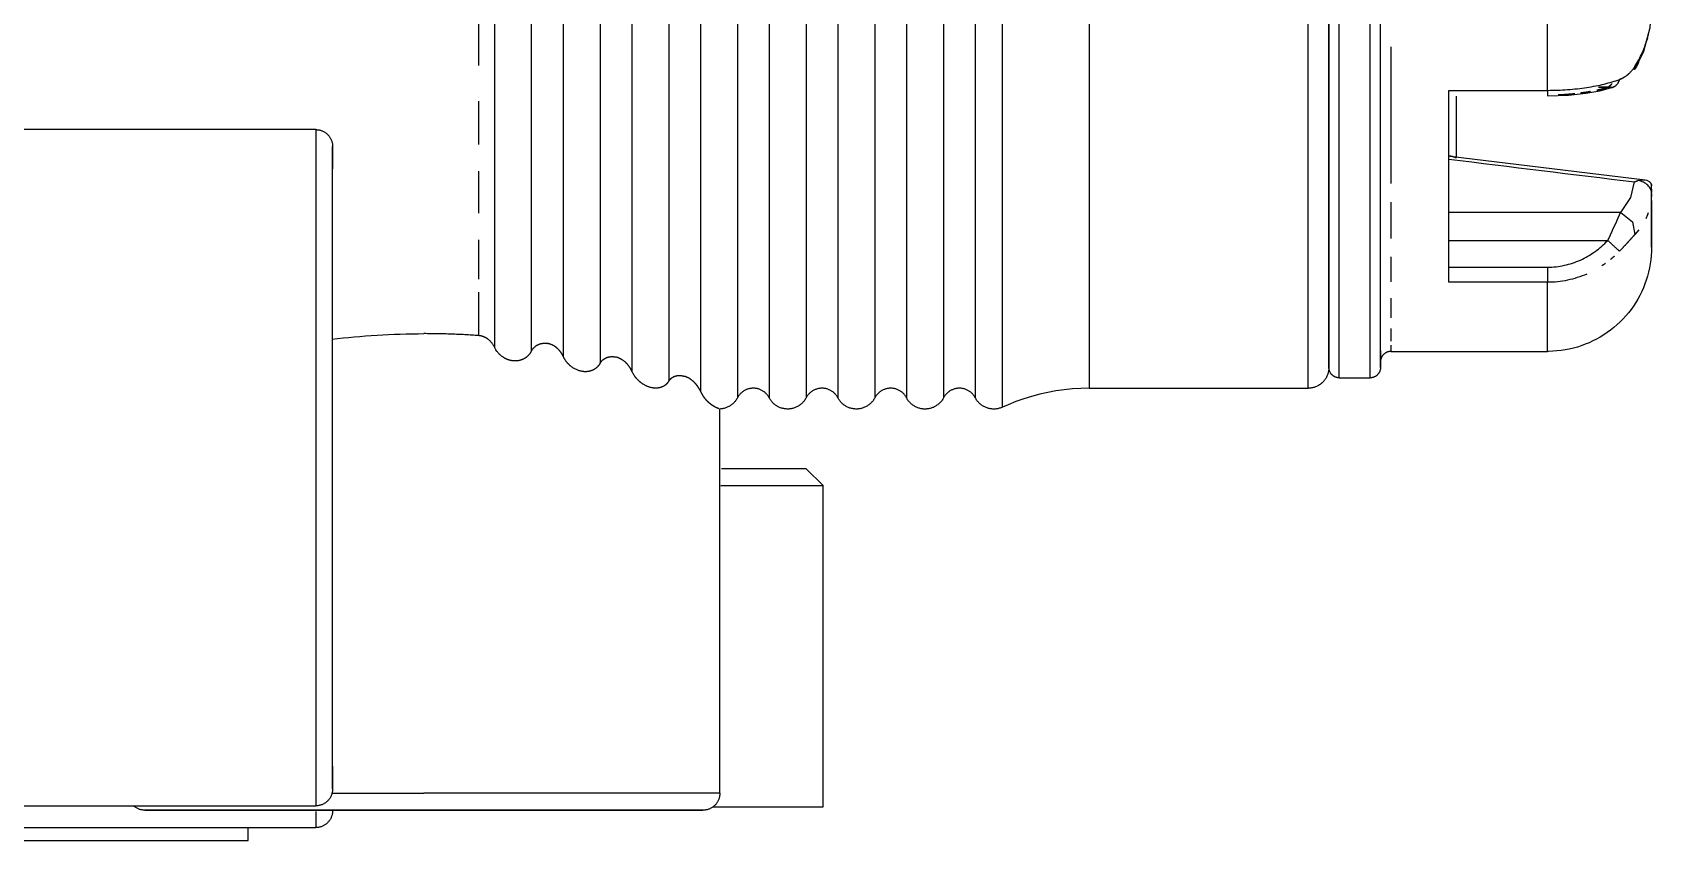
# Model space of a CAD drawing. Extents: x -181672 to 290600, y -29000 to 395522.
# Drawn here: x 10176.9 to 10272.7, y 33070.1 to 33117.9 of the extents above; entities that cross this region are included whole.
import ezdxf

# ---------------------------------------------------------------- set-up
doc = ezdxf.new("R2010")
doc.units = 0
doc.header["$LTSCALE"] = 10
doc.linetypes.add('XFM7P20PCW$0$Dashed', pattern=[2, 1, -1])

# ---------------------------------------------------------------- blocks, each defined once
blk = doc.blocks.new('XFM7P20PCW')
at = {"color": 1, "linetype": 'XFM7P20PCW$0$Dashed', "ltscale": 50}
for p, q in [((10234.27059, 33095.73835), (10234.27059, 33196.05608)), ((10228.60304, 33195.50514), (10228.60304, 33096.28929)), ((10230.78707, 33195.50654), (10230.78707, 33096.28789)), ((10232.66575, 33195.50514), (10232.66575, 33096.28929)), ((10226.72308, 33194.91619), (10226.72308, 33096.28789)), ((10239.39945, 33194.93687), (10239.39945, 33096.85756)), ((10252.3472, 33096.85756), (10252.3472, 33194.93687)), ((10254.19389, 33097.47313), (10254.19389, 33194.3213)), ((10256.01405, 33097.47313), (10256.01405, 33194.3213)), ((10224.54033, 33192.06409), (10224.54033, 33096.28929)), ((10222.66037, 33189.61432), (10222.66037, 33096.28789)), ((10220.47762, 33186.76434), (10220.47762, 33096.28929)), ((10218.59765, 33184.27877), (10218.59765, 33096.28789)), ((10216.41483, 33181.70697), (10216.41483, 33096.68188)), ((10214.53494, 33179.69022), (10214.53494, 33097.27279)), ((10212.35212, 33177.26443), (10212.35212, 33097.87876)), ((10210.47223, 33175.25378), (10210.47223, 33098.32378)), ((10208.28941, 33172.77605), (10208.28941, 33098.75482)), ((10206.40944, 33170.98002), (10206.40944, 33099.0449)), ((10204.22669, 33168.97467), (10204.22669, 33099.29195)), ((10266.50519, 33114.47993), (10266.50519, 33150.88015)), ((10203.28696, 33120.08251), (10203.28698, 33116.90298)), ((10272.42775, 33117.559), (10272.26812, 33117.14233)), ((10203.28698, 33116.90294), (10203.28698, 33115.94698)), ((10257.24538, 33117.05897), (10257.24538, 33108.96252)), ((10253.57833, 33101.7279), (10253.57833, 33116.08909)), ((10256.62961, 33101.7279), (10256.62961, 33116.08909)), ((10271.63325, 33115.713), (10271.67564, 33115.886)), ((10270.07042, 33114.65953), (10269.52534, 33114.65953)), ((10269.52534, 33114.65868), (10270.07053, 33114.65868)), ((10203.28699, 33113.83352), (10203.287, 33112.52143)), ((10260.66084, 33103.12385), (10260.66084, 33114.47993)), ((10260.66084, 33114.47993), (10266.50519, 33114.47993)), ((10261.09675, 33114.14464), (10261.09675, 33110.57003)), ((10266.50519, 33114.47993), (10266.50519, 33114.23717)), ((10266.50519, 33114.23624), (10266.50519, 33114.15125)), ((10193.66084, 33112.15599), (10170.66084, 33112.15599)), ((10193.66084, 33112.15599), (10193.66084, 33072.15599)), ((10203.287, 33112.5214), (10203.28701, 33111.27081)), ((10194.66084, 33073.15599), (10194.66084, 33111.15599)), ((10260.74108, 33110.59454), (10272.27702, 33109.18381)), ((10203.28702, 33109.69741), (10203.28702, 33108.58825)), ((10203.28702, 33108.58821), (10203.28703, 33107.21522)), ((10272.66084, 33108.35188), (10272.64265, 33108.01045)), ((10272.66084, 33108.35188), (10272.66084, 33108.83737)), ((10272.66084, 33108.64008), (10272.66084, 33108.43391)), ((10272.66084, 33107.95469), (10272.66084, 33105.19354)), ((10257.24538, 33107.85758), (10257.24538, 33105.70824)), ((10270.83311, 33107.25673), (10260.66084, 33107.25673)), ((10271.90347, 33106.22792), (10271.67259, 33105.95483)), ((10203.28704, 33105.64373), (10203.28705, 33105.15625)), ((10203.28705, 33105.15621), (10203.28706, 33103.30222)), ((10260.66084, 33105.60574), (10270.07053, 33105.60574)), ((10257.24538, 33104.63664), (10257.24538, 33103.15016)), ((10260.66084, 33104.02032), (10266.50519, 33104.02032)), ((10266.50519, 33103.12385), (10260.66084, 33103.12385)), ((10266.50519, 33104.02032), (10266.50519, 33103.12385)), ((10266.50519, 33099.03789), (10266.50519, 33103.12385)), ((10203.28707, 33102.54697), (10203.28707, 33102.27154)), ((10203.28707, 33102.27151), (10203.28709, 33099.97286)), ((10257.24538, 33102.1885), (10257.24538, 33101.01536)), ((10253.57833, 33098.76418), (10253.57833, 33100.77155)), ((10256.62961, 33098.76418), (10256.62961, 33100.77155)), ((10257.24538, 33100.39413), (10257.24538, 33099.64986)), ((10257.24538, 33099.40785), (10257.24538, 33099.03789)), ((10253.57833, 33098.08869), (10253.57833, 33098.3893)), ((10256.62961, 33098.08869), (10256.62961, 33098.3893)), ((10257.24538, 33099.03789), (10266.50519, 33099.03789)), ((10254.19389, 33097.47313), (10256.01405, 33097.47313)), ((10239.39945, 33096.85756), (10252.3472, 33096.85756)), ((10217.56084, 33072.89722), (10217.56084, 33095.6283)), ((10222.6608, 33092.09722), (10217.65127, 33092.09722)), ((10223.6608, 33091.09722), (10222.6608, 33092.09722)), ((10217.61729, 33091.09722), (10223.6608, 33091.09722)), ((10223.6608, 33072.09722), (10223.6608, 33091.09722)), ((10194.58572, 33072.89722), (10200.06084, 33072.89722)), ((10217.56084, 33072.89722), (10200.06084, 33072.89722)), ((10170.66084, 33072.15599), (10193.66084, 33072.15599)), ((10200.06084, 33071.89722), (10183.56084, 33071.89722)), ((10193.66084, 33071.81716), (10193.66084, 33070.86861)), ((10194.66084, 33071.86861), (10194.66084, 33071.88381)), ((10200.06084, 33071.89722), (10216.56084, 33071.89722)), ((10217.13852, 33072.09722), (10223.6608, 33072.09722)), ((10170.66084, 33070.86861), (10193.66084, 33070.86861)), ((10189.66093, 33070.09722), (10189.66093, 33070.86861)), ((10158.66277, 33070.09722), (10189.66093, 33070.09722))]:
    blk.add_line(p, q, dxfattribs=at)
at = {"color": 1, "linetype": 'XFM7P20PCW$0$Dashed', "ltscale": 50, "flags": 128}
for points in [[(10253.57833, 33098.08869), (10253.57833, 33098.12694), (10253.57833, 33098.2416), (10253.57833, 33098.4325), (10253.57833, 33098.69934), (10253.57833, 33099.04168), (10253.57833, 33099.45898), (10253.57833, 33099.95058), (10253.57833, 33100.51567), (10253.57833, 33101.15337), (10253.57833, 33101.86265), (10253.57833, 33102.64238), (10253.57833, 33103.4913), (10253.57833, 33104.40806), (10253.57833, 33105.3912), (10253.57833, 33106.43914), (10253.57833, 33107.5502), (10253.57833, 33108.72261), (10253.57833, 33109.95449), (10253.57833, 33111.24388), (10253.57833, 33112.5887), (10253.57833, 33113.9868), (10253.57833, 33115.43596), (10253.57833, 33116.93385), (10253.57833, 33118.47807), (10253.57833, 33120.06616), (10253.57833, 33121.69557), (10253.57833, 33123.3637), (10253.57833, 33125.06788), (10253.57833, 33126.80538), (10253.57833, 33128.57343), (10253.57833, 33130.36919), (10253.57833, 33132.18979), (10253.57833, 33134.03231), (10253.57833, 33135.89382), (10253.57833, 33137.77134), (10253.57833, 33139.66185), (10253.57833, 33141.56234), (10253.57833, 33143.46976), (10253.57833, 33145.38107), (10253.57833, 33147.2932), (10253.57833, 33149.2031), (10253.57833, 33151.10771), (10253.57833, 33153.00399), (10253.57833, 33154.88889), (10253.57833, 33156.75941), (10253.57833, 33158.61256), (10253.57833, 33160.44536), (10253.57833, 33162.25489), (10253.57833, 33164.03824), (10253.57833, 33165.79258), (10253.57833, 33167.51509), (10253.57833, 33169.20302), (10253.57833, 33170.85366), (10253.57833, 33172.46437), (10253.57833, 33174.03259), (10253.57833, 33175.55579), (10253.57833, 33177.03154), (10253.57833, 33178.45749), (10253.57833, 33179.83135), (10253.57833, 33181.15092), (10253.57833, 33182.41409), (10253.57833, 33183.61885), (10253.57833, 33184.76325), (10253.57833, 33185.84548), (10253.57833, 33186.8638), (10253.57833, 33187.81658), (10253.57833, 33188.70231), (10253.57833, 33189.51955), (10253.57833, 33190.267), (10253.57833, 33190.94347), (10253.57833, 33191.54788), (10253.57833, 33192.07926), (10253.57833, 33192.53676), (10253.57833, 33192.91964), (10253.57833, 33193.2273), (10253.57833, 33193.45923), (10253.57833, 33193.61508), (10253.57833, 33193.69459), (10253.57833, 33193.70574)], [(10253.57833, 33193.70574), (10253.57833, 33193.6675), (10253.57833, 33193.55283), (10253.57833, 33193.36193), (10253.57833, 33193.09509), (10253.57833, 33192.75275), (10253.57833, 33192.33545), (10253.57833, 33191.84386), (10253.57833, 33191.27876), (10253.57833, 33190.64106), (10253.57833, 33189.93178), (10253.57833, 33189.15206), (10253.57833, 33188.30313), (10253.57833, 33187.38637), (10253.57833, 33186.40323), (10253.57833, 33185.35529), (10253.57833, 33184.24423), (10253.57833, 33183.07182), (10253.57833, 33181.83994), (10253.57833, 33180.55056), (10253.57833, 33179.20574), (10253.57833, 33177.80763), (10253.57833, 33176.35847), (10253.57833, 33174.86058), (10253.57833, 33173.31636), (10253.57833, 33171.72827), (10253.57833, 33170.09886), (10253.57833, 33168.43073), (10253.57833, 33166.72655), (10253.57833, 33164.98905), (10253.57833, 33163.22101), (10253.57833, 33161.42525), (10253.57833, 33159.60465), (10253.57833, 33157.76212), (10253.57833, 33155.90061), (10253.57833, 33154.02309), (10253.57833, 33152.13258), (10253.57833, 33150.23209), (10253.57833, 33148.32467), (10253.57833, 33146.41336), (10253.57833, 33144.50123), (10253.57833, 33142.59133), (10253.57833, 33140.68672), (10253.57833, 33138.79045), (10253.57833, 33136.90554), (10253.57833, 33135.03502), (10253.57833, 33133.18188), (10253.57833, 33131.34907), (10253.57833, 33129.53955), (10253.57833, 33127.75619), (10253.57833, 33126.00185), (10253.57833, 33124.27934), (10253.57833, 33122.59142), (10253.57833, 33120.94078), (10253.57833, 33119.33006), (10253.57833, 33117.76185), (10253.57833, 33116.23864), (10253.57833, 33114.76289), (10253.57833, 33113.33694), (10253.57833, 33111.96308), (10253.57833, 33110.64351), (10253.57833, 33109.38034), (10253.57833, 33108.17559), (10253.57833, 33107.03118), (10253.57833, 33105.94895), (10253.57833, 33104.93063), (10253.57833, 33103.97785), (10253.57833, 33103.09213), (10253.57833, 33102.27489), (10253.57833, 33101.52743), (10253.57833, 33100.85096), (10253.57833, 33100.24655), (10253.57833, 33099.71517), (10253.57833, 33099.25768), (10253.57833, 33098.87479), (10253.57833, 33098.56714), (10253.57833, 33098.3352), (10253.57833, 33098.17935), (10253.57833, 33098.09984), (10253.57833, 33098.08869)], [(10256.62961, 33098.08869), (10256.62961, 33098.12694), (10256.62961, 33098.2416), (10256.62961, 33098.4325), (10256.62961, 33098.69934), (10256.62961, 33099.04168), (10256.62961, 33099.45898), (10256.62961, 33099.95058), (10256.62961, 33100.51567), (10256.62961, 33101.15337), (10256.62961, 33101.86265), (10256.62961, 33102.64238), (10256.62961, 33103.4913), (10256.62961, 33104.40806), (10256.62961, 33105.3912), (10256.62961, 33106.43914), (10256.62961, 33107.5502), (10256.62961, 33108.72261), (10256.62961, 33109.95449), (10256.62961, 33111.24388), (10256.62961, 33112.5887), (10256.62961, 33113.9868), (10256.62961, 33115.43596), (10256.62961, 33116.93385), (10256.62961, 33118.47807), (10256.62961, 33120.06616), (10256.62961, 33121.69557), (10256.62961, 33123.3637), (10256.62961, 33125.06788), (10256.62961, 33126.80538), (10256.62961, 33128.57343), (10256.62961, 33130.36919), (10256.62961, 33132.18979), (10256.62961, 33134.03231), (10256.62961, 33135.89382), (10256.62961, 33137.77134), (10256.62961, 33139.66185), (10256.62961, 33141.56234), (10256.62961, 33143.46976), (10256.62961, 33145.38107), (10256.62961, 33147.2932), (10256.62961, 33149.2031), (10256.62961, 33151.10771), (10256.62961, 33153.00399), (10256.62961, 33154.88889), (10256.62961, 33156.75941), (10256.62961, 33158.61256), (10256.62961, 33160.44536), (10256.62961, 33162.25489), (10256.62961, 33164.03824), (10256.62961, 33165.79258), (10256.62961, 33167.51509), (10256.62961, 33169.20302), (10256.62961, 33170.85366), (10256.62961, 33172.46437), (10256.62961, 33174.03259), (10256.62961, 33175.55579), (10256.62961, 33177.03154), (10256.62961, 33178.45749), (10256.62961, 33179.83135), (10256.62961, 33181.15092), (10256.62961, 33182.41409), (10256.62961, 33183.61885), (10256.62961, 33184.76325), (10256.62961, 33185.84548), (10256.62961, 33186.8638), (10256.62961, 33187.81658), (10256.62961, 33188.70231), (10256.62961, 33189.51955), (10256.62961, 33190.267), (10256.62961, 33190.94347), (10256.62961, 33191.54788), (10256.62961, 33192.07926), (10256.62961, 33192.53676), (10256.62961, 33192.91964), (10256.62961, 33193.2273), (10256.62961, 33193.45923), (10256.62961, 33193.61508), (10256.62961, 33193.69459), (10256.62961, 33193.70574)], [(10271.68667, 33115.75487), (10272.19361, 33116.79936), (10272.56979, 33118.20369), (10272.66084, 33119.34444)], [(10271.88038, 33116.13026), (10271.8406, 33116.02642), (10271.68693, 33115.75439)], [(10266.50519, 33114.15125), (10267.74857, 33114.19761), (10268.77023, 33114.30969), (10269.59107, 33114.45818), (10270.37191, 33114.66306)], [(10266.50519, 33114.15023), (10267.74532, 33114.19623), (10268.76288, 33114.30772), (10269.59233, 33114.45748), (10270.3721, 33114.66221)], [(10193.66084, 33112.15599), (10193.70082, 33112.15519), (10193.74075, 33112.15279), (10193.78055, 33112.1488), (10193.82015, 33112.14322), (10193.8595, 33112.13606), (10193.89854, 33112.12733), (10193.93719, 33112.11705), (10193.9754, 33112.10523), (10194.01311, 33112.09189), (10194.05025, 33112.07705), (10194.08677, 33112.06074), (10194.12261, 33112.04299), (10194.15772, 33112.02381), (10194.19202, 33112.00325), (10194.22548, 33111.98133), (10194.25803, 33111.95809), (10194.28963, 33111.93356), (10194.32022, 33111.9078), (10194.34976, 33111.88083), (10194.37819, 33111.8527), (10194.40548, 33111.82345), (10194.43157, 33111.79314), (10194.45644, 33111.76181), (10194.48003, 33111.72951), (10194.50231, 33111.69629), (10194.52324, 33111.66221), (10194.54279, 33111.62732), (10194.56094, 33111.59167), (10194.57764, 33111.55533), (10194.59287, 33111.51835), (10194.60662, 33111.48079), (10194.61885, 33111.44271), (10194.62955, 33111.40417), (10194.6387, 33111.36523), (10194.64629, 33111.32596), (10194.65229, 33111.28642), (10194.65672, 33111.24666), (10194.65955, 33111.20677), (10194.66078, 33111.16679), (10194.66084, 33111.15599)], [(10194.66084, 33073.15599), (10194.66084, 33073.17119), (10194.66084, 33073.21676), (10194.66084, 33073.29263), (10194.66084, 33073.39867), (10194.66084, 33073.53473), (10194.66084, 33073.70057), (10194.66084, 33073.89594), (10194.66084, 33074.12052), (10194.66084, 33074.37395), (10194.66084, 33074.65583), (10194.66084, 33074.96571), (10194.66084, 33075.30309), (10194.66084, 33075.66743), (10194.66084, 33076.05814), (10194.66084, 33076.47462), (10194.66084, 33076.91617), (10194.66084, 33077.38211), (10194.66084, 33077.87168), (10194.66084, 33078.38411), (10194.66084, 33078.91856), (10194.66084, 33079.4742), (10194.66084, 33080.05012), (10194.66084, 33080.64541), (10194.66084, 33081.25911), (10194.66084, 33081.89025), (10194.66084, 33082.53781), (10194.66084, 33083.20075), (10194.66084, 33083.87803), (10194.66084, 33084.56854), (10194.66084, 33085.27119), (10194.66084, 33085.98486), (10194.66084, 33086.7084), (10194.66084, 33087.44066), (10194.66084, 33088.18046), (10194.66084, 33088.92662), (10194.66084, 33089.67794), (10194.66084, 33090.43323), (10194.66084, 33091.19128), (10194.66084, 33091.95087), (10194.66084, 33092.71078), (10194.66084, 33093.46981), (10194.66084, 33094.22674), (10194.66084, 33094.98036), (10194.66084, 33095.72945), (10194.66084, 33096.47283), (10194.66084, 33097.20931), (10194.66084, 33097.9377), (10194.66084, 33098.65684), (10194.66084, 33099.36558), (10194.66084, 33100.06278), (10194.66084, 33100.74734), (10194.66084, 33101.41815), (10194.66084, 33102.07415), (10194.66084, 33102.71428), (10194.66084, 33103.33751), (10194.66084, 33103.94286), (10194.66084, 33104.52936), (10194.66084, 33105.09605), (10194.66084, 33105.64205), (10194.66084, 33106.16647), (10194.66084, 33106.66848), (10194.66084, 33107.14727), (10194.66084, 33107.60208), (10194.66084, 33108.03218), (10194.66084, 33108.43688), (10194.66084, 33108.81553), (10194.66084, 33109.16753), (10194.66084, 33109.49232), (10194.66084, 33109.78937), (10194.66084, 33110.05822), (10194.66084, 33110.29842), (10194.66084, 33110.5096), (10194.66084, 33110.69142), (10194.66084, 33110.84358), (10194.66084, 33110.96585), (10194.66084, 33111.05803), (10194.66084, 33111.11996), (10194.66084, 33111.15156), (10194.66084, 33111.15599)], [(10194.66084, 33111.15599), (10194.66084, 33111.14079), (10194.66084, 33111.09522), (10194.66084, 33111.01936), (10194.66084, 33110.91331), (10194.66084, 33110.77726), (10194.66084, 33110.61141), (10194.66084, 33110.41605), (10194.66084, 33110.19146), (10194.66084, 33109.93803), (10194.66084, 33109.84557)], [(10270.83314, 33107.25673), (10271.43557, 33108.13264), (10271.65909, 33109.06813)], [(10271.85493, 33109.14239), (10272.05182, 33109.17897), (10272.22902, 33109.18791), (10272.38805, 33109.15911), (10272.52204, 33109.08253)], [(10272.66084, 33105.19354), (10272.66084, 33105.22609), (10272.66084, 33105.32372), (10272.66084, 33105.48625), (10272.66084, 33105.71343), (10272.66084, 33106.0049), (10272.66084, 33106.36019), (10272.66084, 33106.77872), (10272.66084, 33107.25984), (10272.66084, 33107.80277), (10272.66084, 33108.35188)], [(10270.83316, 33107.25672), (10271.52509, 33106.70837), (10271.67259, 33105.95483)], [(10272.46316, 33107.23578), (10272.41408, 33107.10788), (10272.31388, 33106.88405)], [(10272.66084, 33106.50008), (10272.66084, 33106.32669), (10272.66084, 33105.97694), (10272.66084, 33105.69106), (10272.66084, 33105.4695), (10272.66084, 33105.31262), (10272.66084, 33105.22067), (10272.66084, 33105.19354)], [(10272.66084, 33105.19354), (10272.65591, 33104.94738), (10272.64115, 33104.70161), (10272.61657, 33104.45663), (10272.58221, 33104.21283), (10272.53813, 33103.9706), (10272.4844, 33103.73032), (10272.42111, 33103.49239), (10272.34835, 33103.25718), (10272.26624, 33103.02506), (10272.17491, 33102.79641), (10272.07452, 33102.5716), (10271.96522, 33102.35099), (10271.84718, 33102.13492), (10271.72059, 33101.92374), (10271.58566, 33101.7178), (10271.44261, 33101.51741), (10271.29165, 33101.32291), (10271.13304, 33101.1346), (10270.96702, 33100.95278), (10270.79387, 33100.77775), (10270.61385, 33100.60978), (10270.42727, 33100.44914), (10270.2344, 33100.29609), (10270.03557, 33100.15088), (10269.8311, 33100.01374), (10269.6213, 33099.88488), (10269.40652, 33099.76452), (10269.1871, 33099.65284), (10268.96338, 33099.55002), (10268.73573, 33099.45623), (10268.50452, 33099.37162), (10268.27011, 33099.29633), (10268.03287, 33099.23047), (10267.79319, 33099.17415), (10267.55145, 33099.12746), (10267.30803, 33099.09047), (10267.06333, 33099.06325), (10266.81774, 33099.04583), (10266.57165, 33099.03825), (10266.50519, 33099.03789)], [(10253.57833, 33099.51735), (10253.57833, 33099.25768), (10253.57833, 33098.87479), (10253.57833, 33098.56714), (10253.57833, 33098.3352), (10253.57833, 33098.17935), (10253.57833, 33098.09984), (10253.57833, 33098.08869)], [(10253.57833, 33098.08869), (10253.57833, 33098.12694), (10253.57833, 33098.2416), (10253.57833, 33098.4325), (10253.57833, 33098.69934), (10253.57833, 33099.04168), (10253.57833, 33099.06434)], [(10256.62961, 33099.06434), (10256.62961, 33098.87479), (10256.62961, 33098.56714), (10256.62961, 33098.3352), (10256.62961, 33098.17935), (10256.62961, 33098.09984), (10256.62961, 33098.08869)], [(10257.24481, 33099.03789), (10257.2202, 33099.0374), (10257.19562, 33099.03592), (10257.17112, 33099.03346), (10257.14674, 33099.03003), (10257.12252, 33099.02562), (10257.09849, 33099.02025), (10257.0747, 33099.01392), (10257.05118, 33099.00664), (10257.02797, 33098.99843), (10257.0051, 33098.9893), (10256.98262, 33098.97926), (10256.96056, 33098.96833), (10256.93895, 33098.95652), (10256.91783, 33098.94387), (10256.89724, 33098.93037), (10256.8772, 33098.91607), (10256.85775, 33098.90097), (10256.83892, 33098.88511), (10256.82074, 33098.86851), (10256.80324, 33098.85119), (10256.78644, 33098.83319), (10256.77037, 33098.81453), (10256.75507, 33098.79525), (10256.74055, 33098.77536), (10256.72683, 33098.75492), (10256.71395, 33098.73394), (10256.70191, 33098.71246), (10256.69074, 33098.69052), (10256.68046, 33098.66814), (10256.67108, 33098.64538), (10256.66262, 33098.62226), (10256.65509, 33098.59882), (10256.64851, 33098.57509), (10256.64288, 33098.55112), (10256.63821, 33098.52695), (10256.63451, 33098.50261), (10256.63179, 33098.47814), (10256.63004, 33098.45358), (10256.62961, 33098.44342)], [(10253.57833, 33098.08869), (10253.57735, 33098.03946), (10253.57439, 33097.99031), (10253.56948, 33097.94131), (10253.56261, 33097.89255), (10253.55379, 33097.84411), (10253.54304, 33097.79605), (10253.53038, 33097.74846), (10253.51583, 33097.70142), (10253.49941, 33097.655), (10253.48115, 33097.60927), (10253.46107, 33097.56431), (10253.43921, 33097.52018), (10253.4156, 33097.47697), (10253.39028, 33097.43473), (10253.3633, 33097.39355), (10253.33468, 33097.35347), (10253.30449, 33097.31457), (10253.27277, 33097.27691), (10253.23957, 33097.24054), (10253.20494, 33097.20554), (10253.16893, 33097.17194), (10253.13162, 33097.13981), (10253.09304, 33097.1092), (10253.05328, 33097.08016), (10253.01238, 33097.05273), (10252.97042, 33097.02696), (10252.92747, 33097.00289), (10252.88358, 33096.98055), (10252.83884, 33096.95999), (10252.79331, 33096.94123), (10252.74707, 33096.92431), (10252.70018, 33096.90925), (10252.65274, 33096.89608), (10252.6048, 33096.88482), (10252.55645, 33096.87548), (10252.50777, 33096.86808), (10252.45883, 33096.86264), (10252.40971, 33096.85915), (10252.36049, 33096.85764), (10252.3472, 33096.85756)], [(10254.19389, 33097.47313), (10254.16928, 33097.47362), (10254.1447, 33097.4751), (10254.1202, 33097.47756), (10254.09582, 33097.48099), (10254.0716, 33097.4854), (10254.04757, 33097.49077), (10254.02378, 33097.4971), (10254.00026, 33097.50438), (10253.97705, 33097.51259), (10253.95418, 33097.52172), (10253.9317, 33097.53176), (10253.90964, 33097.54269), (10253.88803, 33097.55449), (10253.86692, 33097.56715), (10253.84632, 33097.58065), (10253.82628, 33097.59495), (10253.80683, 33097.61005), (10253.788, 33097.62591), (10253.76982, 33097.64251), (10253.75232, 33097.65983), (10253.73552, 33097.67783), (10253.71946, 33097.69649), (10253.70415, 33097.71577), (10253.68963, 33097.73565), (10253.67591, 33097.7561), (10253.66303, 33097.77708), (10253.65099, 33097.79856), (10253.63982, 33097.8205), (10253.62954, 33097.84287), (10253.62016, 33097.86564), (10253.6117, 33097.88876), (10253.60417, 33097.9122), (10253.59759, 33097.93593), (10253.59196, 33097.95989), (10253.58729, 33097.98407), (10253.58359, 33098.00841), (10253.58087, 33098.03288), (10253.57912, 33098.05744), (10253.57837, 33098.08205), (10253.57833, 33098.08869)], [(10256.62961, 33098.08869), (10256.62912, 33098.06408), (10256.62764, 33098.0395), (10256.62518, 33098.015), (10256.62175, 33097.99062), (10256.61734, 33097.9664), (10256.61197, 33097.94237), (10256.60564, 33097.91858), (10256.59836, 33097.89506), (10256.59015, 33097.87185), (10256.58102, 33097.84898), (10256.57098, 33097.8265), (10256.56005, 33097.80444), (10256.54825, 33097.78283), (10256.53559, 33097.76171), (10256.52209, 33097.74112), (10256.50779, 33097.72108), (10256.49269, 33097.70163), (10256.47683, 33097.6828), (10256.46023, 33097.66462), (10256.44291, 33097.64711), (10256.42491, 33097.63032), (10256.40625, 33097.61425), (10256.38697, 33097.59895), (10256.36709, 33097.58443), (10256.34664, 33097.57071), (10256.32566, 33097.55783), (10256.30418, 33097.54579), (10256.28224, 33097.53462), (10256.25987, 33097.52434), (10256.2371, 33097.51496), (10256.21398, 33097.5065), (10256.19054, 33097.49897), (10256.16681, 33097.49239), (10256.14285, 33097.48675), (10256.11867, 33097.48209), (10256.09433, 33097.47839), (10256.06986, 33097.47566), (10256.0453, 33097.47392), (10256.02069, 33097.47316), (10256.01405, 33097.47313)], [(10219.538, 33096.8583), (10219.4956, 33096.85745), (10219.45327, 33096.85491), (10219.41107, 33096.85067), (10219.36907, 33096.84475), (10219.32735, 33096.83716), (10219.28596, 33096.82791), (10219.24498, 33096.817), (10219.20446, 33096.80447), (10219.16448, 33096.79033), (10219.1251, 33096.7746), (10219.08637, 33096.7573), (10219.04837, 33096.73848), (10219.01115, 33096.71814), (10218.97478, 33096.69634), (10218.9393, 33096.6731), (10218.90479, 33096.64846), (10218.87128, 33096.62245), (10218.83885, 33096.59513), (10218.80753, 33096.56654), (10218.77738, 33096.53671), (10218.74845, 33096.5057), (10218.72078, 33096.47356), (10218.69442, 33096.44034), (10218.6694, 33096.4061), (10218.64578, 33096.37087), (10218.62358, 33096.33474), (10218.60285, 33096.29774), (10218.59765, 33096.28789)], [(10220.47762, 33096.28929), (10220.45722, 33096.32647), (10220.43535, 33096.36281), (10220.41204, 33096.39824), (10220.38734, 33096.43271), (10220.36128, 33096.46617), (10220.3339, 33096.49856), (10220.30525, 33096.52983), (10220.27537, 33096.55992), (10220.24431, 33096.5888), (10220.21212, 33096.61641), (10220.17885, 33096.64271), (10220.14456, 33096.66767), (10220.1093, 33096.69123), (10220.07312, 33096.71336), (10220.03609, 33096.73402), (10219.99826, 33096.75319), (10219.95969, 33096.77084), (10219.92045, 33096.78692), (10219.8806, 33096.80142), (10219.8402, 33096.81432), (10219.79931, 33096.82559), (10219.75801, 33096.83522), (10219.71636, 33096.84319), (10219.67442, 33096.84948), (10219.63226, 33096.8541), (10219.58995, 33096.85702), (10219.54756, 33096.85825), (10219.538, 33096.8583)], [(10223.60071, 33096.8583), (10223.55831, 33096.85745), (10223.51598, 33096.85491), (10223.47378, 33096.85067), (10223.43179, 33096.84475), (10223.39006, 33096.83716), (10223.34867, 33096.82791), (10223.30769, 33096.817), (10223.26717, 33096.80447), (10223.22719, 33096.79033), (10223.18781, 33096.7746), (10223.14908, 33096.7573), (10223.11108, 33096.73848), (10223.07386, 33096.71814), (10223.03749, 33096.69634), (10223.00202, 33096.6731), (10222.9675, 33096.64846), (10222.934, 33096.62245), (10222.90156, 33096.59513), (10222.87024, 33096.56654), (10222.84009, 33096.53671), (10222.81116, 33096.5057), (10222.78349, 33096.47356), (10222.75713, 33096.44034), (10222.73211, 33096.4061), (10222.70849, 33096.37087), (10222.6863, 33096.33474), (10222.66556, 33096.29774), (10222.66037, 33096.28789)], [(10224.54033, 33096.28929), (10224.51993, 33096.32647), (10224.49806, 33096.36281), (10224.47476, 33096.39824), (10224.45005, 33096.43271), (10224.42399, 33096.46617), (10224.39661, 33096.49856), (10224.36796, 33096.52983), (10224.33808, 33096.55992), (10224.30702, 33096.5888), (10224.27483, 33096.61641), (10224.24157, 33096.64271), (10224.20727, 33096.66767), (10224.17201, 33096.69123), (10224.13583, 33096.71336), (10224.0988, 33096.73402), (10224.06097, 33096.75319), (10224.0224, 33096.77084), (10223.98316, 33096.78692), (10223.94331, 33096.80142), (10223.90291, 33096.81432), (10223.86202, 33096.82559), (10223.82072, 33096.83522), (10223.77907, 33096.84319), (10223.73713, 33096.84948), (10223.69497, 33096.8541), (10223.65266, 33096.85702), (10223.61027, 33096.85825), (10223.60071, 33096.8583)], [(10227.66342, 33096.8583), (10227.62102, 33096.85745), (10227.57869, 33096.85491), (10227.53649, 33096.85067), (10227.4945, 33096.84475), (10227.45277, 33096.83716), (10227.41139, 33096.82791), (10227.3704, 33096.817), (10227.32989, 33096.80447), (10227.2899, 33096.79033), (10227.25052, 33096.7746), (10227.2118, 33096.7573), (10227.17379, 33096.73848), (10227.13658, 33096.71814), (10227.1002, 33096.69634), (10227.06473, 33096.6731), (10227.03021, 33096.64846), (10226.99671, 33096.62245), (10226.96427, 33096.59513), (10226.93295, 33096.56654), (10226.9028, 33096.53671), (10226.87387, 33096.5057), (10226.8462, 33096.47356), (10226.81984, 33096.44034), (10226.79483, 33096.4061), (10226.7712, 33096.37087), (10226.74901, 33096.33474), (10226.72828, 33096.29774), (10226.72308, 33096.28789)], [(10228.60304, 33096.28929), (10228.58264, 33096.32647), (10228.56077, 33096.36281), (10228.53747, 33096.39824), (10228.51276, 33096.43271), (10228.4867, 33096.46617), (10228.45932, 33096.49856), (10228.43067, 33096.52983), (10228.40079, 33096.55992), (10228.36973, 33096.5888), (10228.33754, 33096.61641), (10228.30428, 33096.64271), (10228.26998, 33096.66767), (10228.23472, 33096.69123), (10228.19854, 33096.71336), (10228.16151, 33096.73402), (10228.12368, 33096.75319), (10228.08511, 33096.77084), (10228.04587, 33096.78692), (10228.00602, 33096.80142), (10227.96562, 33096.81432), (10227.92474, 33096.82559), (10227.88343, 33096.83522), (10227.84178, 33096.84319), (10227.79984, 33096.84948), (10227.75768, 33096.8541), (10227.71537, 33096.85702), (10227.67298, 33096.85825), (10227.66342, 33096.8583)], [(10231.72678, 33096.85708), (10231.68437, 33096.85623), (10231.64204, 33096.85368), (10231.59984, 33096.84945), (10231.55785, 33096.84353), (10231.51612, 33096.83594), (10231.47474, 33096.82668), (10231.43375, 33096.81578), (10231.39324, 33096.80325), (10231.35326, 33096.78911), (10231.31387, 33096.77338), (10231.27515, 33096.75608), (10231.23715, 33096.73725), (10231.19993, 33096.71692), (10231.16355, 33096.69512), (10231.12808, 33096.67188), (10231.09356, 33096.64724), (10231.06006, 33096.62123), (10231.02762, 33096.59391), (10230.99631, 33096.56532), (10230.96616, 33096.53549), (10230.93722, 33096.50448), (10230.90955, 33096.47234), (10230.88319, 33096.43912), (10230.85818, 33096.40487), (10230.83456, 33096.36965), (10230.81236, 33096.33352), (10230.79163, 33096.29652), (10230.78707, 33096.28789)], [(10232.66575, 33096.28929), (10232.6453, 33096.32645), (10232.62339, 33096.36275), (10232.60004, 33096.39816), (10232.57529, 33096.4326), (10232.54918, 33096.46602), (10232.52176, 33096.49837), (10232.49307, 33096.5296), (10232.46315, 33096.55966), (10232.43206, 33096.5885), (10232.39983, 33096.61607), (10232.36653, 33096.64233), (10232.3322, 33096.66723), (10232.29691, 33096.69075), (10232.2607, 33096.71283), (10232.22364, 33096.73345), (10232.18579, 33096.75257), (10232.1472, 33096.77016), (10232.10794, 33096.7862), (10232.06807, 33096.80065), (10232.02765, 33096.81349), (10231.98675, 33096.82471), (10231.94544, 33096.83428), (10231.90377, 33096.8422), (10231.86182, 33096.84844), (10231.81966, 33096.853), (10231.77735, 33096.85587), (10231.73495, 33096.85704), (10231.72678, 33096.85708)], [(10239.39945, 33096.85756), (10238.90713, 33096.84772), (10238.4156, 33096.81819), (10237.92564, 33096.76903), (10237.43804, 33096.70032), (10236.95358, 33096.61216), (10236.47303, 33096.5047), (10235.99716, 33096.37811), (10235.52673, 33096.23259), (10235.0625, 33096.06837), (10234.60521, 33095.88572), (10234.27059, 33095.73835)], [(10218.59765, 33096.28789), (10218.57397, 33096.24472), (10218.54859, 33096.20252), (10218.52153, 33096.16138), (10218.49285, 33096.12135), (10218.4626, 33096.0825), (10218.43081, 33096.04489), (10218.39755, 33096.00859), (10218.36286, 33095.97364), (10218.3268, 33095.9401), (10218.28942, 33095.90804), (10218.2508, 33095.8775), (10218.21099, 33095.84852), (10218.17004, 33095.82116), (10218.12804, 33095.79546), (10218.08505, 33095.77146), (10218.04112, 33095.7492), (10217.99635, 33095.72871), (10217.95078, 33095.71003), (10217.90451, 33095.69318), (10217.85761, 33095.6782), (10217.81014, 33095.66511), (10217.76218, 33095.65393), (10217.71382, 33095.64467), (10217.66512, 33095.63736), (10217.61617, 33095.63199), (10217.56705, 33095.62859), (10217.56084, 33095.6283)], [(10222.66037, 33096.28789), (10222.63668, 33096.24472), (10222.61129, 33096.20253), (10222.58423, 33096.16139), (10222.55555, 33096.12136), (10222.52529, 33096.08251), (10222.49351, 33096.04491), (10222.46024, 33096.0086), (10222.42555, 33095.97365), (10222.38948, 33095.94012), (10222.35211, 33095.90806), (10222.31349, 33095.87752), (10222.27367, 33095.84855), (10222.23273, 33095.82119), (10222.19072, 33095.79549), (10222.14772, 33095.77149), (10222.1038, 33095.74923), (10222.05902, 33095.72875), (10222.01346, 33095.71007), (10221.96719, 33095.69323), (10221.92028, 33095.67825), (10221.87281, 33095.66516), (10221.82485, 33095.65398), (10221.77649, 33095.64473), (10221.72779, 33095.63742), (10221.67884, 33095.63206), (10221.62972, 33095.62866), (10221.58049, 33095.62723), (10221.53126, 33095.62777), (10221.48208, 33095.63028), (10221.43304, 33095.63475), (10221.38422, 33095.64118), (10221.3357, 33095.64956), (10221.28755, 33095.65987), (10221.23985, 33095.6721), (10221.19267, 33095.68622), (10221.1461, 33095.70222), (10221.10021, 33095.72007), (10221.05507, 33095.73974), (10221.01075, 33095.76121), (10220.96732, 33095.78442), (10220.92486, 33095.80936), (10220.88343, 33095.83597), (10220.8431, 33095.86421), (10220.80392, 33095.89405), (10220.76598, 33095.92543), (10220.72931, 33095.95831), (10220.69399, 33095.99262), (10220.66008, 33096.02832), (10220.62761, 33096.06534), (10220.59666, 33096.10364), (10220.56725, 33096.14314), (10220.53946, 33096.18378), (10220.51331, 33096.22551), (10220.48885, 33096.26824), (10220.47762, 33096.28929)], [(10226.72308, 33096.28789), (10226.69939, 33096.24472), (10226.674, 33096.20253), (10226.64695, 33096.16139), (10226.61826, 33096.12136), (10226.58801, 33096.08251), (10226.55622, 33096.04491), (10226.52295, 33096.0086), (10226.48826, 33095.97365), (10226.4522, 33095.94012), (10226.41482, 33095.90806), (10226.3762, 33095.87752), (10226.33638, 33095.84855), (10226.29544, 33095.82119), (10226.25343, 33095.79549), (10226.21043, 33095.77149), (10226.16651, 33095.74923), (10226.12173, 33095.72875), (10226.07617, 33095.71007), (10226.0299, 33095.69323), (10225.98299, 33095.67825), (10225.93552, 33095.66516), (10225.88756, 33095.65398), (10225.8392, 33095.64473), (10225.7905, 33095.63742), (10225.74155, 33095.63206), (10225.69243, 33095.62866), (10225.64321, 33095.62723), (10225.59397, 33095.62777), (10225.54479, 33095.63028), (10225.49575, 33095.63475), (10225.44693, 33095.64118), (10225.39841, 33095.64956), (10225.35026, 33095.65987), (10225.30256, 33095.6721), (10225.25539, 33095.68622), (10225.20882, 33095.70222), (10225.16292, 33095.72007), (10225.11778, 33095.73974), (10225.07346, 33095.76121), (10225.03004, 33095.78442), (10224.98757, 33095.80936), (10224.94614, 33095.83597), (10224.90581, 33095.86421), (10224.86664, 33095.89405), (10224.82869, 33095.92543), (10224.79203, 33095.95831), (10224.75671, 33095.99262), (10224.72279, 33096.02832), (10224.69032, 33096.06534), (10224.65937, 33096.10364), (10224.62997, 33096.14314), (10224.60217, 33096.18378), (10224.57602, 33096.22551), (10224.55156, 33096.26824), (10224.54033, 33096.28929)], [(10230.78707, 33096.28789), (10230.76343, 33096.24469), (10230.73809, 33096.20247), (10230.71108, 33096.1613), (10230.68244, 33096.12124), (10230.65223, 33096.08236), (10230.62048, 33096.04472), (10230.58725, 33096.00838), (10230.5526, 33095.97339), (10230.51658, 33095.93982), (10230.47924, 33095.90771), (10230.44065, 33095.87713), (10230.40086, 33095.84811), (10230.35995, 33095.82071), (10230.31798, 33095.79496), (10230.275, 33095.77092), (10230.23111, 33095.74861), (10230.18635, 33095.72807), (10230.14081, 33095.70935), (10230.09456, 33095.69245), (10230.04766, 33095.67742), (10230.00021, 33095.66428), (10229.95226, 33095.65305), (10229.90391, 33095.64374), (10229.85522, 33095.63637), (10229.80628, 33095.63096), (10229.75716, 33095.6275), (10229.70794, 33095.62602), (10229.6587, 33095.6265), (10229.60952, 33095.62896), (10229.56047, 33095.63337), (10229.51165, 33095.63975), (10229.46311, 33095.64807), (10229.41495, 33095.65833), (10229.36724, 33095.6705), (10229.32005, 33095.68457), (10229.27346, 33095.70052), (10229.22755, 33095.71832), (10229.18239, 33095.73794), (10229.13804, 33095.75935), (10229.09459, 33095.78252), (10229.0521, 33095.80741), (10229.01064, 33095.83397), (10228.97027, 33095.86217), (10228.93107, 33095.89197), (10228.89309, 33095.92331), (10228.85639, 33095.95614), (10228.82103, 33095.99041), (10228.78707, 33096.02607), (10228.75457, 33096.06306), (10228.72357, 33096.10132), (10228.69412, 33096.14079), (10228.66628, 33096.1814), (10228.64008, 33096.2231), (10228.61557, 33096.26581), (10228.60304, 33096.28929)], [(10234.27059, 33095.73835), (10234.22542, 33095.71874), (10234.17951, 33095.70096), (10234.13291, 33095.68502), (10234.08572, 33095.67096), (10234.03801, 33095.6588), (10233.98984, 33095.64855), (10233.94131, 33095.64024), (10233.89248, 33095.63388), (10233.84343, 33095.62948), (10233.79425, 33095.62704), (10233.74501, 33095.62656), (10233.69579, 33095.62806), (10233.64667, 33095.63153), (10233.59773, 33095.63695), (10233.54904, 33095.64433), (10233.50069, 33095.65365), (10233.45275, 33095.6649), (10233.4053, 33095.67806), (10233.35841, 33095.6931), (10233.31216, 33095.71), (10233.26663, 33095.72874), (10233.22188, 33095.74929), (10233.17798, 33095.77161), (10233.13502, 33095.79567), (10233.09305, 33095.82142), (10233.05214, 33095.84884), (10233.01237, 33095.87786), (10232.97378, 33095.90846), (10232.93645, 33095.94057), (10232.90044, 33095.97415), (10232.86579, 33096.00915), (10232.83258, 33096.0455), (10232.80084, 33096.08315), (10232.77064, 33096.12204), (10232.74201, 33096.1621), (10232.71501, 33096.20328), (10232.68968, 33096.24551), (10232.66605, 33096.28871), (10232.66575, 33096.28929)], [(10194.66084, 33074.49773), (10194.66084, 33074.25377), (10194.66084, 33074.01356), (10194.66084, 33073.80238), (10194.66084, 33073.62057), (10194.66084, 33073.4684), (10194.66084, 33073.34613), (10194.66084, 33073.25396), (10194.66084, 33073.19202), (10194.66084, 33073.16042), (10194.66084, 33073.15599)], [(10194.66084, 33073.15599), (10194.66004, 33073.116), (10194.65764, 33073.07608), (10194.65364, 33073.03628), (10194.64806, 33072.99667), (10194.6409, 33072.95732), (10194.63217, 33072.91829), (10194.62189, 33072.87964), (10194.61007, 33072.84143), (10194.59673, 33072.80372), (10194.5819, 33072.76657), (10194.56559, 33072.73005), (10194.54783, 33072.69421), (10194.52865, 33072.65911), (10194.50809, 33072.62481), (10194.48617, 33072.59135), (10194.46293, 33072.5588), (10194.43841, 33072.5272), (10194.41264, 33072.49661), (10194.38567, 33072.46707), (10194.35754, 33072.43864), (10194.3283, 33072.41135), (10194.29799, 33072.38525), (10194.26666, 33072.36039), (10194.23436, 33072.3368), (10194.20114, 33072.31452), (10194.16706, 33072.29359), (10194.13216, 33072.27403), (10194.09652, 33072.25589), (10194.06017, 33072.23919), (10194.02319, 33072.22395), (10193.98563, 33072.21021), (10193.94755, 33072.19798), (10193.90901, 33072.18728), (10193.87007, 33072.17813), (10193.8308, 33072.17054), (10193.79126, 33072.16453), (10193.75151, 33072.16011), (10193.71161, 33072.15728), (10193.67163, 33072.15605), (10193.66084, 33072.15599)], [(10217.56084, 33072.89722), (10217.56004, 33072.85723), (10217.55764, 33072.8173), (10217.55364, 33072.7775), (10217.54806, 33072.7379), (10217.5409, 33072.69855), (10217.53217, 33072.65951), (10217.52189, 33072.62086), (10217.51007, 33072.58265), (10217.49673, 33072.54494), (10217.4819, 33072.5078), (10217.46559, 33072.47128), (10217.44783, 33072.43544), (10217.42865, 33072.40034), (10217.40809, 33072.36603), (10217.38617, 33072.33257), (10217.36293, 33072.30002), (10217.33841, 33072.26842), (10217.31264, 33072.23783), (10217.28567, 33072.20829), (10217.25754, 33072.17986), (10217.2283, 33072.15257), (10217.19799, 33072.12648), (10217.16666, 33072.10161), (10217.13436, 33072.07802), (10217.10114, 33072.05575), (10217.06706, 33072.03481), (10217.03216, 33072.01526), (10216.99652, 33071.99712), (10216.96017, 33071.98041), (10216.92319, 33071.96518), (10216.88563, 33071.95143), (10216.84755, 33071.9392), (10216.80901, 33071.9285), (10216.77007, 33071.91935), (10216.7308, 33071.91177), (10216.69126, 33071.90576), (10216.65151, 33071.90134), (10216.61161, 33071.89851), (10216.57163, 33071.89727), (10216.56084, 33071.89722)], [(10183.56084, 33071.89722), (10183.52085, 33071.89802), (10183.48092, 33071.90041), (10183.44112, 33071.90441), (10183.40152, 33071.90999), (10183.36217, 33071.91715), (10183.32313, 33071.92588), (10183.28448, 33071.93616), (10183.24627, 33071.94798), (10183.20856, 33071.96132), (10183.17142, 33071.97616), (10183.1349, 33071.99246), (10183.09906, 33072.01022), (10183.06396, 33072.0294), (10183.02965, 33072.04996), (10182.99619, 33072.07188), (10182.96364, 33072.09512), (10182.93204, 33072.11964), (10182.90145, 33072.14541)], [(10200.06084, 33071.89722), (10199.40101, 33071.89722), (10198.74224, 33071.89722), (10198.08558, 33071.89722), (10197.43208, 33071.89722), (10196.78279, 33071.89722), (10196.13874, 33071.89722), (10195.50097, 33071.89722), (10194.87049, 33071.89722), (10194.24831, 33071.89722), (10193.63543, 33071.89722), (10193.03283, 33071.89722), (10192.44148, 33071.89722), (10191.86231, 33071.89722), (10191.29626, 33071.89722), (10190.74423, 33071.89722), (10190.20711, 33071.89722), (10189.68575, 33071.89722), (10189.18099, 33071.89722), (10188.69363, 33071.89722), (10188.22446, 33071.89722), (10187.77422, 33071.89722), (10187.34364, 33071.89722), (10186.93341, 33071.89722), (10186.54417, 33071.89722), (10186.17656, 33071.89722), (10185.83117, 33071.89722), (10185.50853, 33071.89722), (10185.20918, 33071.89722), (10184.93358, 33071.89722), (10184.68219, 33071.89722), (10184.4554, 33071.89722), (10184.25357, 33071.89722), (10184.07704, 33071.89722), (10183.92607, 33071.89722), (10183.80091, 33071.89722), (10183.70177, 33071.89722), (10183.6288, 33071.89722), (10183.58212, 33071.89722), (10183.5618, 33071.89722), (10183.56084, 33071.89722)], [(10183.56084, 33071.89722), (10183.57403, 33071.89722), (10183.61361, 33071.89722), (10183.67949, 33071.89722), (10183.77159, 33071.89722), (10183.88974, 33071.89722), (10184.03376, 33071.89722), (10184.20342, 33071.89722), (10184.39845, 33071.89722), (10184.61854, 33071.89722), (10184.86333, 33071.89722), (10185.13243, 33071.89722), (10185.42542, 33071.89722), (10185.74182, 33071.89722), (10186.08113, 33071.89722), (10186.4428, 33071.89722), (10186.82626, 33071.89722), (10187.23089, 33071.89722), (10187.65604, 33071.89722), (10188.10104, 33071.89722), (10188.56517, 33071.89722), (10189.0477, 33071.89722), (10189.54784, 33071.89722), (10190.0648, 33071.89722), (10190.59776, 33071.89722), (10191.14585, 33071.89722), (10191.7082, 33071.89722), (10192.28392, 33071.89722), (10192.87207, 33071.89722), (10193.47173, 33071.89722), (10194.08193, 33071.89722), (10194.7017, 33071.89722), (10195.33003, 33071.89722), (10195.96594, 33071.89722), (10196.6084, 33071.89722), (10197.25638, 33071.89722), (10197.90884, 33071.89722), (10198.56475, 33071.89722), (10199.22306, 33071.89722), (10199.8827, 33071.89722), (10200.06084, 33071.89722)], [(10194.66084, 33071.86861), (10194.66004, 33071.82862), (10194.65764, 33071.7887), (10194.65364, 33071.7489), (10194.64806, 33071.70929), (10194.6409, 33071.66994), (10194.63217, 33071.63091), (10194.62189, 33071.59225), (10194.61007, 33071.55404), (10194.59673, 33071.51634), (10194.5819, 33071.47919), (10194.56559, 33071.44267), (10194.54783, 33071.40683), (10194.52865, 33071.37173), (10194.50809, 33071.33742), (10194.48617, 33071.30397), (10194.46293, 33071.27142), (10194.43841, 33071.23982), (10194.41264, 33071.20923), (10194.38567, 33071.17969), (10194.35754, 33071.15125), (10194.3283, 33071.12397), (10194.29799, 33071.09787), (10194.26666, 33071.07301), (10194.23436, 33071.04942), (10194.20114, 33071.02714), (10194.16706, 33071.00621), (10194.13216, 33070.98665), (10194.09652, 33070.96851), (10194.06017, 33070.95181), (10194.02319, 33070.93657), (10193.98563, 33070.92283), (10193.94755, 33070.91059), (10193.90901, 33070.8999), (10193.87007, 33070.89075), (10193.8308, 33070.88316), (10193.79126, 33070.87715), (10193.75151, 33070.87273), (10193.71161, 33070.8699), (10193.67163, 33070.86867), (10193.66084, 33070.86861)], [(10194.66084, 33071.90464), (10194.66084, 33071.87304), (10194.66084, 33071.86861)], [(10200.06084, 33071.89722), (10200.72066, 33071.89722), (10201.37943, 33071.89722), (10202.03609, 33071.89722), (10202.68959, 33071.89722), (10203.33888, 33071.89722), (10203.98293, 33071.89722), (10204.6207, 33071.89722), (10205.25118, 33071.89722), (10205.87336, 33071.89722), (10206.48624, 33071.89722), (10207.08884, 33071.89722), (10207.68019, 33071.89722), (10208.25936, 33071.89722), (10208.82541, 33071.89722), (10209.37744, 33071.89722), (10209.91456, 33071.89722), (10210.43592, 33071.89722), (10210.94068, 33071.89722), (10211.42804, 33071.89722), (10211.89721, 33071.89722), (10212.34745, 33071.89722), (10212.77803, 33071.89722), (10213.18826, 33071.89722), (10213.5775, 33071.89722), (10213.94511, 33071.89722), (10214.29051, 33071.89722), (10214.61314, 33071.89722), (10214.91249, 33071.89722), (10215.18809, 33071.89722), (10215.43948, 33071.89722), (10215.66627, 33071.89722), (10215.8681, 33071.89722), (10216.04463, 33071.89722), (10216.1956, 33071.89722), (10216.32076, 33071.89722), (10216.4199, 33071.89722), (10216.49287, 33071.89722), (10216.53955, 33071.89722), (10216.55987, 33071.89722), (10216.56084, 33071.89722)], [(10216.56084, 33071.89722), (10216.54764, 33071.89722), (10216.50806, 33071.89722), (10216.44218, 33071.89722), (10216.35009, 33071.89722), (10216.23193, 33071.89722), (10216.08791, 33071.89722), (10215.91825, 33071.89722), (10215.72322, 33071.89722), (10215.50313, 33071.89722), (10215.25834, 33071.89722), (10214.98924, 33071.89722), (10214.69625, 33071.89722), (10214.37985, 33071.89722), (10214.04054, 33071.89722), (10213.67887, 33071.89722), (10213.29542, 33071.89722), (10212.89079, 33071.89722), (10212.46563, 33071.89722), (10212.02063, 33071.89722), (10211.5565, 33071.89722), (10211.07397, 33071.89722), (10210.57383, 33071.89722), (10210.05687, 33071.89722), (10209.52392, 33071.89722), (10208.97582, 33071.89722), (10208.41347, 33071.89722), (10207.83775, 33071.89722), (10207.2496, 33071.89722), (10206.64994, 33071.89722), (10206.03974, 33071.89722), (10205.41997, 33071.89722), (10204.79164, 33071.89722), (10204.15573, 33071.89722), (10203.51327, 33071.89722), (10202.86529, 33071.89722), (10202.21283, 33071.89722), (10201.55692, 33071.89722), (10200.89861, 33071.89722), (10200.23897, 33071.89722), (10200.06084, 33071.89722)]]:
    blk.add_lwpolyline(points, dxfattribs=at)
at = {"color": 1, "linetype": 'XFM7P20PCW$0$Dashed', "ltscale": 50}
for centre, major_axis, ratio, start_param, end_param in [((10867.72068, 34809.32146), (-2954.00217, 0), 0.58766406, 1.36381746, 1.36762031), ((10271.66084, 33108.35188), (-1, 0), 0.80910503, 3.14159265, 4.51517382)]:
    blk.add_ellipse(centre, major_axis=major_axis, ratio=ratio, start_param=start_param, end_param=end_param, dxfattribs=at)
for points, knots in [([(10271.67237, 33115.89232), (10272.00612, 33116.42131), (10272.28103, 33117.04767), (10272.45387, 33117.70532), (10272.47187, 33117.779)], [-1, -1, -1, -1, -0.5, -0.437229948, -0.437229948, -0.437229948, -0.437229948]), ([(10271.67259, 33105.95483), (10271.62277, 33105.89974), (10271.51829, 33105.78375), (10271.35882, 33105.6057), (10271.20531, 33105.43699), (10271.01395, 33105.23042), (10270.86408, 33105.07296), (10270.76207, 33104.96725)], [0, 0, 0, 0, 0.2, 0.4, 0.55, 0.7, 1, 1, 1, 1]), ([(10204.22669, 33099.29195), (10204.13757, 33099.47994), (10203.94409, 33099.72), (10203.58589, 33099.921), (10203.3904, 33099.96415), (10203.28709, 33099.97286)], [0, 0, 0, 0, 0.5, 0.75, 1, 1, 1, 1]), ([(10206.40944, 33099.0449), (10206.35978, 33098.9522), (10206.24214, 33098.78835), (10206.00092, 33098.60063), (10205.7216, 33098.49082), (10205.39824, 33098.45699), (10205.05117, 33098.51979), (10204.59421, 33098.75167), (10204.33923, 33099.05365), (10204.22669, 33099.29195)], [0, 0, 0, 0, 0.11111111, 0.22222222, 0.33333333, 0.44444444, 0.58333333, 0.72222222, 1, 1, 1, 1]), ([(10208.28941, 33098.75482), (10208.25228, 33098.83482), (10208.16673, 33098.98429), (10207.97357, 33099.21144), (10207.704, 33099.41121), (10207.47199, 33099.49048), (10207.34979, 33099.51086)], [0, 0, 0, 0, 0.2, 0.4, 0.7, 1, 1, 1, 1]), ([(10210.47223, 33098.32378), (10210.44434, 33098.2765), (10210.38406, 33098.18887), (10210.28158, 33098.07813), (10210.1621, 33097.98825), (10210.03301, 33097.91879), (10209.89769, 33097.8709), (10209.71017, 33097.83306), (10209.32596, 33097.83346), (10208.87715, 33098.0224), (10208.4926, 33098.39423), (10208.34884, 33098.62688), (10208.28941, 33098.75482)], [0, 0, 0, 0, 0.05555556, 0.11111111, 0.16666667, 0.22222222, 0.27777778, 0.33333333, 0.44444444, 0.72222222, 0.86111111, 1, 1, 1, 1]), ([(10210.47223, 33098.32378), (10210.52096, 33098.40713), (10210.61405, 33098.52422), (10210.77881, 33098.63722), (10210.91965, 33098.6954), (10211.06457, 33098.72727), (10211.22827, 33098.73403), (10211.34572, 33098.71824), (10211.41254, 33098.70152)], [-1, -1, -1, -1, -0.775, -0.625, -0.475, -0.35, -0.2, 0, 0, 0, 0]), ([(10212.35212, 33097.87876), (10212.31132, 33097.96674), (10212.22001, 33098.12976), (10212.02019, 33098.36934), (10211.75407, 33098.57951), (10211.53002, 33098.67237), (10211.41254, 33098.70152)], [0, 0, 0, 0, 0.2, 0.4, 0.7, 1, 1, 1, 1]), ([(10214.53494, 33097.27279), (10214.50375, 33097.22623), (10214.43855, 33097.14166), (10214.333, 33097.03915), (10214.22604, 33096.97104), (10214.10309, 33096.91662), (10213.9774, 33096.87964), (10213.79266, 33096.85719), (10213.48103, 33096.87533), (10213.13942, 33097.0076), (10212.83611, 33097.22786), (10212.68344, 33097.37607), (10212.5116, 33097.58119), (10212.41557, 33097.74328), (10212.35212, 33097.87876)], [0, 0, 0, 0, 0.05555556, 0.11111111, 0.16666667, 0.20833333, 0.27777778, 0.33333333, 0.44444444, 0.66666667, 0.75, 0.83333333, 0.875, 1, 1, 1, 1]), ([(10214.53494, 33097.27279), (10214.56298, 33097.31383), (10214.62083, 33097.38773), (10214.71169, 33097.4759), (10214.80932, 33097.53571), (10214.90881, 33097.57621), (10215.00684, 33097.60221), (10215.10456, 33097.61375), (10215.20022, 33097.61523), (10215.32563, 33097.60305), (10215.41618, 33097.58283), (10215.47525, 33097.5632)], [-1, -1, -1, -1, -0.9, -0.8, -0.7, -0.6, -0.5, -0.4, -0.3, -0.2, 0, 0, 0, 0]), ([(10216.41483, 33096.68188), (10216.36808, 33096.78072), (10216.29335, 33096.91573), (10216.18178, 33097.06451), (10216.06366, 33097.19735), (10215.90572, 33097.34), (10215.69961, 33097.47497), (10215.55188, 33097.53811), (10215.47525, 33097.5632)], [0, 0, 0, 0, 0.2, 0.3, 0.4, 0.6, 0.8, 1, 1, 1, 1]), ([(10217.52686, 33095.63909), (10217.50423, 33095.64682), (10217.45334, 33095.66403), (10217.36456, 33095.70277), (10217.30552, 33095.73067), (10217.25722, 33095.75732), (10217.20483, 33095.78776), (10217.14835, 33095.82139), (10217.08797, 33095.86084), (10217.02415, 33095.9098), (10216.95639, 33095.96449), (10216.88464, 33096.02383), (10216.80999, 33096.09407), (10216.73366, 33096.18081), (10216.65616, 33096.28494), (10216.55056, 33096.44138), (10216.46947, 33096.58008), (10216.41483, 33096.68188)], [0.166666667, 0.166666667, 0.166666667, 0.166666667, 0.333333333, 0.416666667, 0.458333333, 0.5, 0.541666667, 0.583333333, 0.625, 0.666666667, 0.708333333, 0.75, 0.791666667, 0.833333333, 0.875, 0.916666667, 1, 1, 1, 1])]:
    blk.add_open_spline(points, degree=3, knots=knots, dxfattribs=at)
for points in [[(10270.76194, 33115.12318), (10270.92942, 33115.18395), (10271.26072, 33115.3718), (10271.55102, 33115.69996), (10271.67237, 33115.89232)], [(10271.67237, 33115.89232), (10271.71681, 33115.81077), (10271.70698, 33115.74076), (10271.63338, 33115.71361)], [(10266.50519, 33114.47993), (10267.30647, 33114.47993), (10268.09605, 33114.53864), (10268.82206, 33114.64943)], [(10268.82206, 33114.64943), (10269.54808, 33114.76022), (10270.21052, 33114.92309), (10270.76194, 33115.12318)], [(10269.41483, 33114.48538), (10269.64864, 33114.53739), (10269.86802, 33114.59543), (10270.07053, 33114.65868)], [(10270.07042, 33114.65953), (10269.86927, 33114.59673), (10269.65013, 33114.53881), (10269.41616, 33114.48678)], [(10270.76194, 33115.12318), (10270.71709, 33114.95866), (10270.52865, 33114.65579), (10270.21253, 33114.62036), (10270.07042, 33114.65953)], [(10270.23793, 33114.79506), (10270.18327, 33114.74036), (10270.1273, 33114.69505), (10270.07042, 33114.65953)], [(10270.07053, 33114.65868), (10270.21264, 33114.6195), (10270.52878, 33114.65491), (10270.71722, 33114.95778), (10270.76207, 33115.12231)], [(10270.07053, 33114.65868), (10270.10184, 33114.67615), (10270.16268, 33114.71651), (10270.24996, 33114.79332), (10270.30275, 33114.85606), (10270.32866, 33114.89015)], [(10271.06108, 33115.26876), (10270.96399, 33115.20795), (10270.86408, 33115.15909), (10270.76207, 33115.12231)], [(10271.34237, 33115.4872), (10271.29742, 33115.44472), (10271.25136, 33115.40534), (10271.20442, 33115.36895)], [(10267.14035, 33114.20624), (10267.47608, 33114.21982), (10267.80584, 33114.24399), (10268.12291, 33114.27787)], [(10268.12329, 33114.27878), (10267.80656, 33114.24485), (10267.47749, 33114.22073), (10267.14168, 33114.20718)], [(10269.04512, 33114.41155), (10268.8549, 33114.37652), (10268.65694, 33114.34525), (10268.45266, 33114.31818)], [(10268.45276, 33114.31723), (10268.65694, 33114.34421), (10268.85448, 33114.37535), (10269.04428, 33114.41026)], [(10260.66084, 33110.6108), (10260.75689, 33110.60176), (10260.92559, 33110.57232), (10261.0475, 33110.5207), (10261.09675, 33110.4896)], [(10271.65906, 33109.06813), (10271.72627, 33109.09787), (10271.79167, 33109.12279), (10271.85493, 33109.14239)], [(10272.52204, 33109.08253), (10272.56892, 33109.03941), (10272.63894, 33108.95533), (10272.66146, 33108.87587), (10272.66084, 33108.83737)], [(10272.66084, 33108.83715), (10272.66141, 33108.87572), (10272.65013, 33108.91548), (10272.62701, 33108.95636)], [(10270.07053, 33105.60574), (10270.10184, 33105.66526), (10270.16268, 33105.7855), (10270.24996, 33105.96735), (10270.32914, 33106.15085), (10270.40541, 33106.33193), (10270.49194, 33106.50342), (10270.57529, 33106.66979), (10270.64226, 33106.83321), (10270.70575, 33106.98748), (10270.77076, 33107.13002), (10270.81246, 33107.21622), (10270.83311, 33107.25673)], [(10266.50519, 33104.02032), (10267.17863, 33104.02032), (10268.5116, 33104.317), (10269.60921, 33105.11481), (10270.07053, 33105.60574)], [(10270.07053, 33105.60574), (10270.21264, 33105.47224), (10270.52878, 33105.17733), (10270.71722, 33105.00636), (10270.76207, 33104.96725)], [(10269.92673, 33104.24294), (10269.85477, 33104.19101), (10269.78172, 33104.14067), (10269.70764, 33104.09197)], [(10270.45251, 33104.66801), (10270.38112, 33104.60358), (10270.30831, 33104.54085), (10270.23414, 33104.47988)], [(10268.82218, 33103.61127), (10268.09619, 33103.29402), (10267.30312, 33103.12385), (10266.50519, 33103.12385)], [(10194.62242, 33099.76392), (10196.35818, 33099.96729), (10198.18048, 33100.08266), (10200.06084, 33100.08633)], [(10203.28709, 33099.97286), (10202.7562, 33100.01048), (10201.68455, 33100.067), (10200.60229, 33100.08612), (10200.06084, 33100.08633)], [(10206.40944, 33099.0449), (10206.45735, 33099.13431), (10206.57174, 33099.28845), (10206.80897, 33099.45323), (10207.07874, 33099.52862), (10207.25831, 33099.52597), (10207.34979, 33099.51086)]]:
    blk.add_open_spline(points, degree=3, dxfattribs=at)

msp = doc.modelspace()

# ---------------------------------------------------------------- block references
msp.add_blockref('XFM7P20PCW', (0, 0))

doc.saveas('drawing.dxf')
